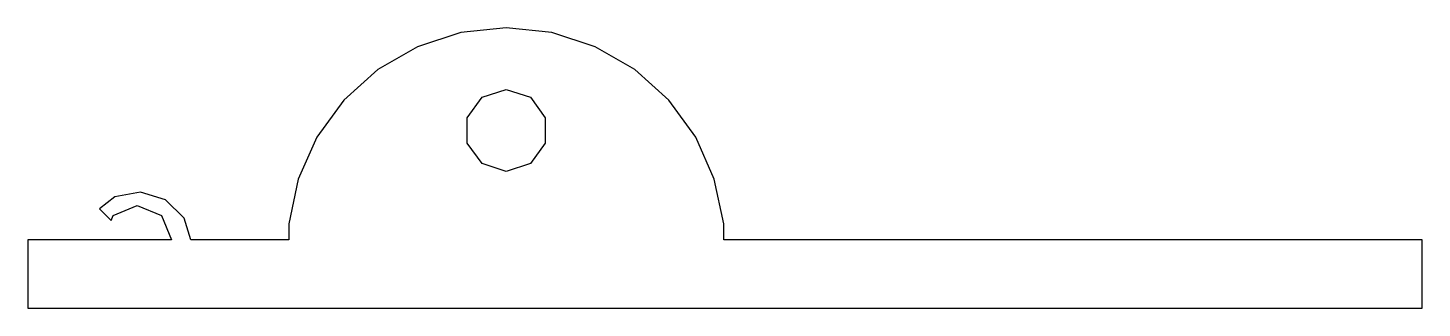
# Model space of a CAD drawing. Header units: metres. Extents: x 0 to 102, y -42 to -22.
import ezdxf

# ---------------------------------------------------------------- set-up
doc = ezdxf.new("R2010")
doc.units = ezdxf.units.M

msp = doc.modelspace()

# ---------------------------------------------------------------- linework, layer by layer
for p, q in [((31.6734, -22.3496), (28.4922, -23.3833)), ((35, -22), (31.6734, -22.3496)), ((38.3266, -22.3496), (35, -22)), ((41.5078, -23.3833), (38.3266, -22.3496)), ((28.4922, -23.3833), (25.5954, -25.0557)), ((44.4046, -25.0557), (41.5078, -23.3833)), ((25.5954, -25.0557), (23.1097, -27.2939)), ((46.8903, -27.2939), (44.4046, -25.0557)), ((33.2366, -27.0729), (35, -26.5)), ((35, -26.5), (36.7634, -27.0729)), ((23.1097, -27.2939), (21.1436, -30)), ((32.1468, -28.5729), (33.2366, -27.0729)), ((36.7634, -27.0729), (37.8532, -28.5729)), ((48.8564, -30), (46.8903, -27.2939)), ((32.1468, -30.427), (32.1468, -28.5729)), ((37.8532, -28.5729), (37.8532, -30.427)), ((21.1436, -30), (19.7831, -33.0557)), ((33.2366, -31.927), (32.1468, -30.427)), ((37.8532, -30.427), (36.7634, -31.927)), ((50.2169, -33.0557), (48.8564, -30)), ((35, -32.5), (33.2366, -31.927)), ((36.7634, -31.927), (35, -32.5)), ((19.7831, -33.0557), (19.0876, -36.3275)), ((50.9123, -36.3275), (50.2169, -33.0557)), ((6.35834, -34.3524), (5.23358, -35.2336)), ((8.2415, -34.0073), (6.35834, -34.3524)), ((10.0694, -34.5769), (8.2415, -34.0073)), ((11.4231, -35.9306), (10.0694, -34.5769)), ((5.23358, -35.2336), (6.08578, -36.0858)), ((6.23222, -35.7322), (8, -35)), ((8, -35), (9.76776, -35.7322)), ((6.08578, -36.0858), (6.23222, -35.7322)), ((9.76776, -35.7322), (10.5, -37.5)), ((11.9121, -37.5), (11.4231, -35.9306)), ((19.0876, -36.3275), (19.0876, -37.5)), ((50.9123, -37.5), (50.9123, -36.3275)), ((10.5, -37.5), (0, -37.5)), ((0, -37.5), (0, -42.5)), ((19.0876, -37.5), (11.9121, -37.5)), ((102, -37.5), (50.9123, -37.5)), ((102, -42.5), (102, -37.5)), ((0, -42.5), (102, -42.5))]:
    msp.add_line(p, q)

doc.saveas('drawing.dxf')
